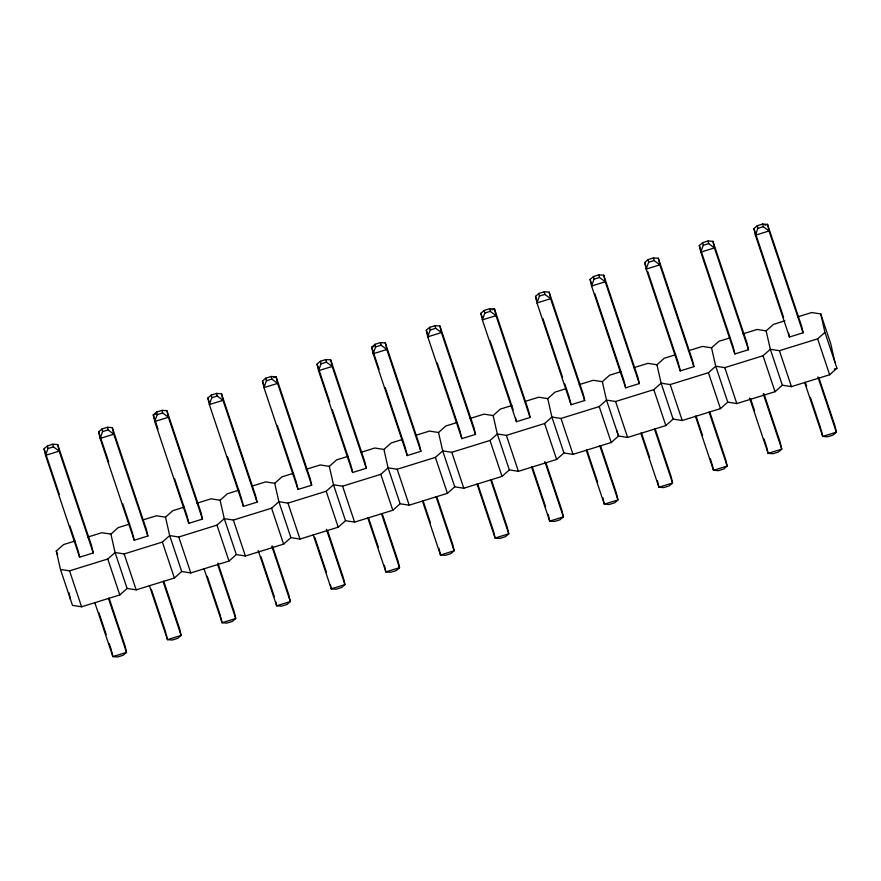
<?xml version="1.0" encoding="UTF-8"?>
<svg xmlns="http://www.w3.org/2000/svg" width="881" height="881" viewBox="0 0 881 881"><rect width="100%" height="100%" fill="white"/><g stroke="black" fill="none" stroke-linecap="round" stroke-linejoin="round"><path stroke-width="1.32" d="M47.387 445.907L47.981 448.539L45.537 455.378L79.609 557.188L93.254 552.949L91.767 546.374L57.706 444.564L52.849 444.211L47.387 445.907L44.05 448.803L45.537 455.378L59.192 451.138L57.706 444.564M101.998 428.97L102.592 431.602L100.148 438.441L134.209 540.251L147.865 536.011L146.367 529.437L112.305 427.626L107.449 427.274L101.998 428.97L98.65 431.866L100.148 438.441L113.792 434.201L112.305 427.626M156.598 412.033L157.192 414.665L154.748 421.503L188.809 523.314L202.465 519.085L200.978 512.5L166.905 410.689L162.06 410.348L156.598 412.033L153.261 414.929L154.748 421.503L168.403 417.264L166.905 410.689M211.198 395.095L211.803 397.727L209.348 404.566L243.42 506.377L257.065 502.148L255.578 495.574L221.516 393.752L216.66 393.411L211.198 395.095L207.861 397.992L209.348 404.566L223.003 400.337L221.516 393.752M265.809 378.169L266.403 380.79L263.959 387.629L298.02 489.44L311.676 485.211L310.178 478.636L276.116 376.826L271.271 376.473L265.809 378.169L262.472 381.055L263.959 387.629L277.603 383.4L276.116 376.826L273.639 377.597M320.409 361.232L321.003 363.864L318.559 370.692L352.62 472.502L366.276 468.274L364.789 461.699L330.716 359.889L325.871 359.536L320.409 361.232L317.072 364.117L318.559 370.692L332.214 366.463L330.716 359.889M375.02 344.295L375.614 346.927L373.17 353.755L407.231 455.565L420.876 451.336L419.389 444.762L385.327 342.951L380.471 342.599L375.02 344.295L371.672 347.18L373.17 353.755L386.814 349.526L385.327 342.951M429.62 327.358L430.214 329.99L427.77 336.828L461.831 438.639L475.487 434.399L474 427.825L439.927 326.014L435.082 325.662L429.62 327.358L426.283 330.243L427.77 336.828L441.414 332.589L439.927 326.014M484.22 310.42L484.814 313.052L482.37 319.891L516.442 421.702L530.087 417.462L528.6 410.887L494.538 309.077L489.682 308.724L484.22 310.42L480.883 313.317L482.37 319.891L496.025 315.651L494.538 309.077L492.05 309.848M538.831 293.483L539.425 296.115L536.981 302.954L571.042 404.764L584.698 400.525L583.2 393.95L549.138 292.14L544.293 291.787L538.831 293.483L535.483 296.379L536.981 302.954L550.625 298.714L549.138 292.14M593.431 276.546L594.025 279.178L591.58 286.017L625.642 387.827L639.298 383.587L637.811 377.013L603.738 275.202L598.893 274.861L593.431 276.546L590.094 279.442L591.58 286.017L605.236 281.777L603.738 275.202M648.031 259.609L648.636 262.241L646.18 269.079L680.253 370.89L693.898 366.661L692.411 360.087L658.349 258.265L653.493 257.924L648.031 259.609L644.694 262.505L646.18 269.079L659.836 264.851L658.349 258.265M702.642 242.682L703.236 245.303L700.791 252.142L734.853 353.953L748.509 349.724L747.011 343.15L712.949 241.339L708.104 240.987L702.642 242.682L699.305 245.568L700.791 252.142L714.436 247.913L712.949 241.339M757.242 225.745L757.836 228.366L755.391 235.205L789.464 337.016L803.109 332.787L801.622 326.212L767.549 224.402L762.704 224.049L757.242 225.745L753.905 228.631L755.391 235.205L769.047 230.976L767.549 224.402L765.071 225.173M797.657 316.885L811.676 312.535L820.762 313.944L824.924 332.357L836.95 368.28L829.649 374.766L791.435 386.627L782.35 385.217L775.049 391.704L736.824 403.564L727.739 402.154L720.449 408.641L682.224 420.501L673.139 419.092L665.838 425.578L627.613 437.439L618.528 436.029L611.238 442.515L573.013 454.365L563.928 452.966L556.638 459.453L518.413 471.302L509.328 469.903L502.027 476.39L463.802 488.239L454.717 486.841L447.427 493.327L409.202 505.176L400.117 503.778L392.816 510.253L354.603 522.114L345.517 520.704L338.216 527.19L299.992 539.051L290.906 537.641L283.616 544.128L245.392 555.988L236.306 554.578L229.005 561.065L190.781 572.925L181.695 571.516L174.405 578.002L136.181 589.863L127.095 588.453L119.805 594.939L81.581 606.789L72.495 605.39L60.47 569.456L56.296 551.043L63.597 544.557L75.061 541M87.803 537.047L101.822 532.708L110.907 534.106L118.197 527.62L129.661 524.063M60.47 569.456L69.555 570.855L107.779 559.006L115.07 552.519L124.155 553.929L162.379 542.068L169.681 535.582L178.766 536.992L216.979 525.131L224.281 518.645L233.366 520.054L271.59 508.194L278.881 501.707L287.966 503.117L326.19 491.257L333.492 484.77L342.577 486.18L380.801 474.33L388.092 467.844L397.177 469.243L435.401 457.393L442.703 450.907L451.788 452.305L490.001 440.456L497.302 433.97L506.388 435.368L544.612 423.519L551.902 417.032L560.988 418.442L599.212 406.582L606.513 400.095L615.599 401.505L653.812 389.644L661.113 383.158L670.199 384.568L708.423 372.707L715.713 366.221L724.799 367.63L763.023 355.77L770.324 349.283L779.41 350.693L817.634 338.833L824.924 332.357M142.403 520.109L156.422 515.77L165.507 517.169L172.808 510.683L184.272 507.126M197.014 503.183L211.022 498.833L220.107 500.232L227.408 493.745L238.872 490.188M251.614 486.246L265.633 481.896L274.718 483.295L282.008 476.819L293.483 473.262M306.225 469.309L320.232 464.959L329.318 466.368L336.619 459.882L348.083 456.325M360.825 452.371L374.843 448.022L383.918 449.431L391.219 442.945L402.683 439.388M415.425 435.434L429.443 431.084L438.529 432.494L445.819 426.008L457.294 422.451M470.036 418.497L484.043 414.147L493.129 415.557L500.43 409.07L511.894 405.513M524.635 401.56L538.654 397.221L547.74 398.619L555.03 392.133L566.494 388.576M579.235 384.623L593.254 380.284L602.34 381.682L609.641 375.196L621.105 371.639M633.846 367.685L647.854 363.346L656.94 364.745L664.241 358.259L675.705 354.702M688.446 350.759L702.465 346.409L711.551 347.808L718.841 341.332L730.316 337.775M743.057 333.822L757.065 329.472L766.151 330.882L773.452 324.395L784.916 320.838M155.739 414.158L153.261 414.929L158.062 429.289M374.161 346.409L371.672 347.18L379.094 369.37M47.981 448.539L53.444 446.843L59.192 451.138L93.254 552.949M102.592 431.602L108.055 429.906L113.792 434.201L147.865 536.011M157.192 414.665L162.655 412.969L168.403 417.264L202.465 519.085M211.803 397.727L217.255 396.032L223.003 400.337L257.065 502.148M266.403 380.79L271.866 379.105L277.603 383.4L311.676 485.211M321.003 363.864L326.466 362.168L332.214 366.463L366.276 468.274M375.614 346.927L381.066 345.231L386.814 349.526L420.876 451.336M430.214 329.99L435.677 328.294L441.414 332.589L475.487 434.399M484.814 313.052L490.276 311.356L496.025 315.651L530.087 417.462M539.425 296.115L544.887 294.419L550.625 298.714L584.698 400.525M594.025 279.178L599.487 277.482L605.236 281.777L639.298 383.587M648.636 262.241L654.087 260.545L659.836 264.851L693.898 366.661M703.236 245.303L708.698 243.619L714.436 247.913L748.509 349.724M757.836 228.366L763.298 226.681L769.047 230.976L803.109 332.787M834.329 368.985L836.95 368.28M820.762 313.944L830.772 343.887L834.924 362.19M817.634 338.833L829.649 374.766M818.956 378.026L834.88 425.622L836.377 432.197L833.03 435.093L827.578 436.789L822.722 436.436L804.639 382.398M817.865 376.881L836.377 432.197L822.722 436.436L821.235 429.862M753.905 228.631L783.605 317.391M805.311 382.255L806.6 386.12M810.476 397.694L820.806 428.573M779.41 350.693L791.435 386.627M782.35 385.217L770.324 349.283L766.151 330.882M763.023 355.77L775.049 391.704M763.926 393.675L780.28 442.559L781.766 449.134L778.43 452.03L772.967 453.726L768.122 453.374L749.61 398.047M763.265 393.818L781.766 449.134L768.122 453.374L766.624 446.799M699.305 245.568L733.366 347.378M750.7 399.192L754.577 410.777M764.047 439.079L766.195 445.511M724.799 367.63L736.824 403.564M708.423 372.707L720.449 408.641M709.745 411.901L725.68 459.497L727.166 466.071L723.83 468.967L718.367 470.652L713.511 470.311L695.439 416.273M709.084 412.044L727.166 466.071L713.511 470.311L712.024 463.736M644.694 262.505L646.004 266.425M647.755 271.645L678.755 364.316M696.1 416.129L702.553 435.423M710.306 458.583L711.595 462.448M670.199 384.568L682.224 420.501M673.139 419.092L661.113 383.158L656.94 364.745M653.812 389.644L665.838 425.578M655.145 428.838L671.069 476.434L672.566 483.008L669.219 485.905L663.756 487.589L658.911 487.248L640.828 433.21M654.484 428.981L672.566 483.008L658.911 487.248L657.424 480.663M590.094 279.442L591.404 283.352M594.895 293.802L624.155 381.253M641.489 433.067L649.671 457.514M615.599 401.505L627.613 437.439M599.212 406.582L611.238 442.515M600.545 445.764L616.469 493.371L617.955 499.945L614.619 502.831L609.156 504.527L604.311 504.174L586.228 450.147M599.873 445.907L617.955 499.945L604.311 504.174L602.813 497.6M535.483 296.379L536.793 300.289M542.916 318.57L562.563 377.299M564.754 383.83L569.555 398.19M586.889 450.004L597.648 482.16M560.988 418.442L573.013 454.365M544.612 423.519L556.638 459.453M545.934 462.701L561.869 510.308L563.355 516.883L560.019 519.768L554.556 521.464L549.7 521.111L531.617 467.084M544.843 461.556L563.355 516.883L549.7 521.111L548.213 514.537M480.883 313.317L482.193 317.226M490.056 340.727L513.205 409.907M532.289 466.941L545.625 506.817M506.388 435.368L518.413 471.302M490.001 440.456L502.027 476.39M491.334 479.638L507.258 527.245L508.744 533.82L505.408 536.705L499.945 538.401L495.1 538.049L477.017 484.021M490.673 479.782L508.744 533.82L495.1 538.049L493.613 531.474L477.678 483.878M426.283 330.243L428.463 336.773M437.196 362.884L460.345 432.064M451.788 452.305L463.802 488.239M435.401 457.393L447.427 493.327M436.734 496.576L452.658 544.172L454.144 550.757L450.808 553.642L445.346 555.338L440.489 554.986L422.417 500.948M436.062 496.719L454.144 550.757L440.489 554.986L439.002 548.411M385.217 387.651L405.745 448.991M423.078 500.815L430.391 522.675M397.177 469.243L409.202 505.176M380.801 474.33L392.816 510.253M382.123 513.513L398.047 561.109L399.545 567.683L396.197 570.58L390.746 572.276L385.889 571.923L367.806 517.885M381.462 513.656L399.545 567.683L385.889 571.923L384.402 565.349M317.072 364.117L329.736 401.967M332.357 409.808L351.134 465.928M368.478 517.742L378.378 547.332M342.577 486.18L354.603 522.114M326.19 491.257L338.216 527.19M327.523 530.45L343.447 578.046L344.934 584.621L341.597 587.517L336.135 589.213L331.289 588.86L313.207 534.822M326.422 529.305L344.934 584.621L331.289 588.86L330.397 584.918M262.472 381.055L263.771 384.975M277.317 425.435L296.534 482.865M314.726 537.256L326.355 571.989M287.966 503.117L299.992 539.051M271.59 508.194L283.616 544.128M272.482 546.099L288.847 594.983L290.334 601.558L286.997 604.454L281.535 606.139L276.678 605.798L258.177 550.471M271.822 546.242L290.334 601.558L276.678 605.798L275.786 601.844M207.861 397.992L209.171 401.912M227.518 456.732L241.923 499.802M260.985 556.759L274.332 596.646M233.366 520.054L245.392 555.988M216.979 525.131L229.005 561.065M217.882 563.036L234.236 611.921L235.734 618.495L232.386 621.391L226.924 623.076L222.078 622.735L203.996 568.697M217.651 564.468L235.734 618.495L222.078 622.735L220.889 617.471M174.658 478.89L187.323 516.74M207.244 576.273L220.591 616.149M178.766 536.992L190.781 572.925M162.379 542.068L174.405 578.002M163.712 581.251L179.636 628.858L181.123 635.432L177.786 638.318L172.324 640.013L167.478 639.661L149.396 585.634M163.04 581.394L181.123 635.432L167.478 639.661L166.278 634.408M98.65 431.866L108.704 461.886M122.679 503.657L132.723 533.677M151.345 589.345L165.98 633.087M124.155 553.929L136.181 589.863M107.779 559.006L119.805 594.939M109.101 598.188L125.036 645.795L126.523 652.369L123.186 655.255L117.724 656.951L112.867 656.598L94.785 602.571M108.44 598.331L126.523 652.369L112.867 656.598L111.678 651.345M44.05 448.803L59.335 494.483M69.819 525.814L78.112 550.614M98.892 612.713L106.216 634.584M109.222 643.593L111.38 650.024M69.555 570.855L81.581 606.789M56.296 551.043L57.606 554.953M788.561 333.073L789.464 337.016M762.704 224.049L763.298 226.681M733.664 348.7L734.853 353.953M708.104 240.987L708.698 243.619M727.717 402.044L715.713 366.221L711.551 347.808M679.064 365.626L680.253 370.89M653.493 257.924L654.087 260.545M624.453 382.563L625.642 387.827M598.893 274.861L599.487 277.482M616.535 430.038L618.528 436.029L606.513 400.095L602.34 381.682M569.853 399.5L571.042 404.764M544.293 291.787L544.887 294.419M563.906 452.856L551.902 417.032L547.74 398.619M515.539 417.748L516.442 421.702M489.682 308.724L490.276 311.356M509.306 469.793L497.302 433.97L493.129 415.557M460.642 433.375L461.831 438.639M435.082 325.662L435.677 328.294M454.695 486.73L442.703 450.907L438.529 432.494M406.042 450.312L407.231 455.565M380.471 342.599L381.066 345.231M400.095 503.668L388.092 467.844L383.918 449.431M351.431 467.249L352.62 472.502M325.871 359.536L326.466 362.168M345.484 520.605L333.492 484.77L329.318 466.368M296.831 484.187L298.02 489.44M271.271 376.473L271.866 379.105M290.884 537.531L278.881 501.707L274.718 483.295M242.231 501.113L243.42 506.377M216.66 393.411L217.255 396.032M236.284 554.468L224.281 518.645L220.107 500.232M187.62 518.05L188.809 523.314M162.06 410.348L162.655 412.969M181.673 571.406L169.681 535.582L165.507 517.169M133.02 534.987L134.209 540.251M107.449 427.274L108.055 429.906M127.073 588.343L115.07 552.519L110.907 534.106M78.409 551.924L79.609 557.188M52.849 444.211L53.444 446.843M68.982 592.759L70.491 599.399"/></g></svg>
